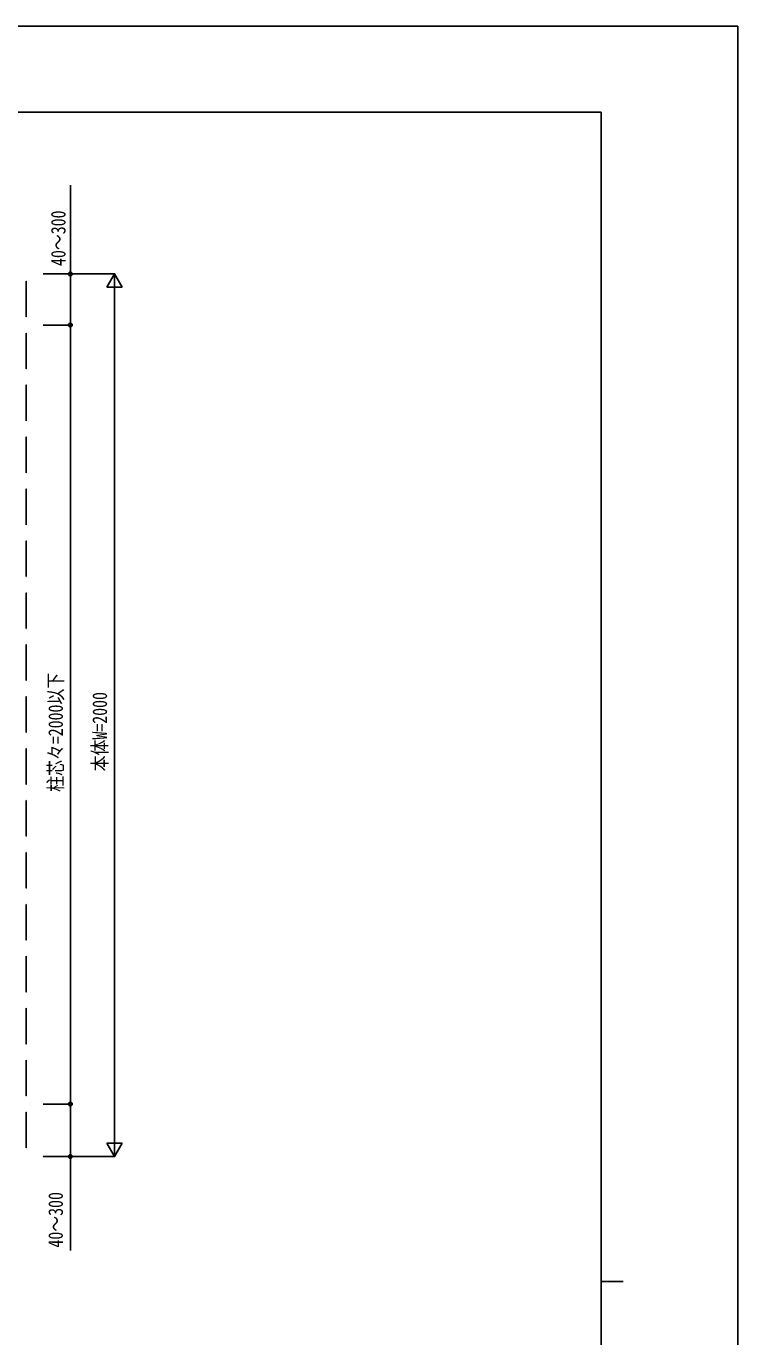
# Model space of a CAD drawing. Units: millimetres, scale not verified. Extents: x -4205 to 4205, y -2970 to 2970.
# Drawn here: x 2592 to 4205, y 0 to 2970 of the extents above; entities that cross this region are included whole.
import ezdxf
from ezdxf.enums import TextEntityAlignment as Align

# ---------------------------------------------------------------- set-up
doc = ezdxf.new("R2010")
doc.units = ezdxf.units.MM
doc.header["$LTSCALE"] = 16
for name, color, linetype in [('0-5_YKK_A1', 4, 'Continuous'), ('0-6_YKK_D', 6, 'Continuous'), ('0-7_YKK_ZWAK', 7, 'Continuous')]:
    doc.layers.add(name, color=color, linetype=linetype)
doc.styles.add('ＭＳ ゴシック', font='')
doc.styles.get('ＭＳ ゴシック').set_extended_font_data('MS Gothic')

msp = doc.modelspace()

# ---------------------------------------------------------------- linework, layer by layer
at = {"layer": '0-5_YKK_A1'}
for p, q in [((2592.4, 2392.17), (2592.4, 2311.33)), ((2592.4, 2274.52), (2592.4, 2193.69)), ((2592.4, 2156.82), (2592.4, 2075.99)), ((2592.4, 2039.12), (2592.4, 1958.29)), ((2592.4, 1921.42), (2592.4, 1840.59)), ((2592.4, 1803.72), (2592.4, 1722.89)), ((2592.4, 1686.02), (2592.4, 1605.19)), ((2592.4, 1568.32), (2592.4, 1487.49)), ((2592.4, 1450.62), (2592.4, 1369.79)), ((2592.4, 1332.92), (2592.4, 1252.09)), ((2592.4, 1215.22), (2592.4, 1134.39)), ((2592.4, 1097.52), (2592.4, 1016.69)), ((2592.4, 979.82), (2592.4, 898.99)), ((2592.4, 862.12), (2592.4, 781.29)), ((2592.4, 744.42), (2592.4, 663.59)), ((2592.4, 626.72), (2592.4, 545.89)), ((2592.4, 509.02), (2592.4, 428.19))]:
    msp.add_line(p, q, dxfattribs=at)
for centre, start, end in [((2592.2, 2392.17), 0, 90), ((2592.2, 2311.33), 270, 0), ((2592.2, 2274.52), 0, 90), ((2592.2, 2193.69), 270, 0), ((2592.2, 2156.82), 0, 90), ((2592.2, 2075.99), 270, 0), ((2592.2, 2039.12), 0, 90), ((2592.2, 1958.29), 270, 0), ((2592.2, 1921.42), 0, 90), ((2592.2, 1840.59), 270, 0), ((2592.2, 1803.72), 0, 90), ((2592.2, 1722.89), 270, 0), ((2592.2, 1686.02), 0, 90), ((2592.2, 1605.19), 270, 0), ((2592.2, 1568.32), 0, 90), ((2592.2, 1487.49), 270, 0), ((2592.2, 1450.62), 0, 90), ((2592.2, 1369.79), 270, 0), ((2592.2, 1332.92), 0, 90), ((2592.2, 1252.09), 270, 0), ((2592.2, 1215.22), 0, 90), ((2592.2, 1134.39), 270, 0), ((2592.2, 1097.52), 0, 90), ((2592.2, 1016.69), 270, 0), ((2592.2, 979.82), 0, 90), ((2592.2, 898.99), 270, 0), ((2592.2, 862.12), 0, 90), ((2592.2, 781.29), 270, 0), ((2592.2, 744.42), 0, 90), ((2592.2, 663.59), 270, 0), ((2592.2, 626.72), 0, 90), ((2592.2, 545.89), 270, 0), ((2592.2, 509.02), 0, 90), ((2592.2, 428.19), 270, 0)]:
    msp.add_arc(centre, 0.2, start, end, dxfattribs=at)
at = {"layer": '0-6_YKK_D'}
for p, q in [((2631, 2408.6), (2693.4, 2408.6)), ((2631, 2408.6), (2793.4, 2408.6)), ((2792.4, 2408.6), (2774.9, 2378.29)), ((2792.4, 2408.6), (2809.9, 2378.29)), ((2792.4, 2408.6), (2792.4, 2347.98)), ((2774.9, 2378.29), (2809.9, 2378.29)), ((2792.4, 2373.6), (2792.4, 443.6)), ((2631, 2292.85), (2693.4, 2292.85)), ((2631, 2292.85), (2693.4, 2292.85)), ((2692.4, 2292.85), (2692.4, 527.4)), ((2631, 527.4), (2693.4, 527.4)), ((2631, 527.4), (2693.4, 527.4)), ((2792.4, 408.6), (2792.4, 469.22)), ((2792.4, 408.6), (2774.9, 438.91)), ((2809.9, 438.91), (2774.9, 438.91)), ((2792.4, 408.6), (2809.9, 438.91)), ((2631, 408.6), (2693.4, 408.6)), ((2631, 408.6), (2793.4, 408.6))]:
    msp.add_line(p, q, dxfattribs=at)
for points in [[(2692.4, 2292.85), (2692.4, 2408.6), (2692.4, 2610)], [(2692.4, 527.4), (2692.4, 408.6), (2692.4, 195.2)]]:
    msp.add_lwpolyline(points, dxfattribs=at)
for centre in [(2692.4, 2408.6), (2692.4, 2292.85), (2692.4, 2292.85), (2692.4, 527.4), (2692.4, 527.4), (2692.4, 408.6)]:
    msp.add_circle(centre, 4.25, dxfattribs=at)
at = {"layer": '0-7_YKK_ZWAK'}
for p, q in [((3895.02, 2775), (-3904.98, 2775)), ((3895.02, 2775), (3895.02, -2525)), ((3895.02, 125), (3945.02, 125))]:
    msp.add_line(p, q, dxfattribs=at)
msp.add_lwpolyline([(-4205, -2970), (4205, -2970), (4205, 2970), (-4205, 2970)], close=True, dxfattribs=at)

# ---------------------------------------------------------------- texts
at = {"layer": '0-6_YKK_D', "style": 'ＭＳ ゴシック', "width": 0.8}
for s, p in [('40～300', (2691.4, 2426.6)), ('柱芯々=2000以下', (2685.4, 1234.93)), ('本体W=2000', (2785.4, 1281.4)), ('40～300', (2685.4, 202.2))]:
    msp.add_text(s, height=32.99, rotation=90, dxfattribs=at).set_placement(p, align=Align.BOTTOM_LEFT)

doc.saveas('drawing.dxf')
